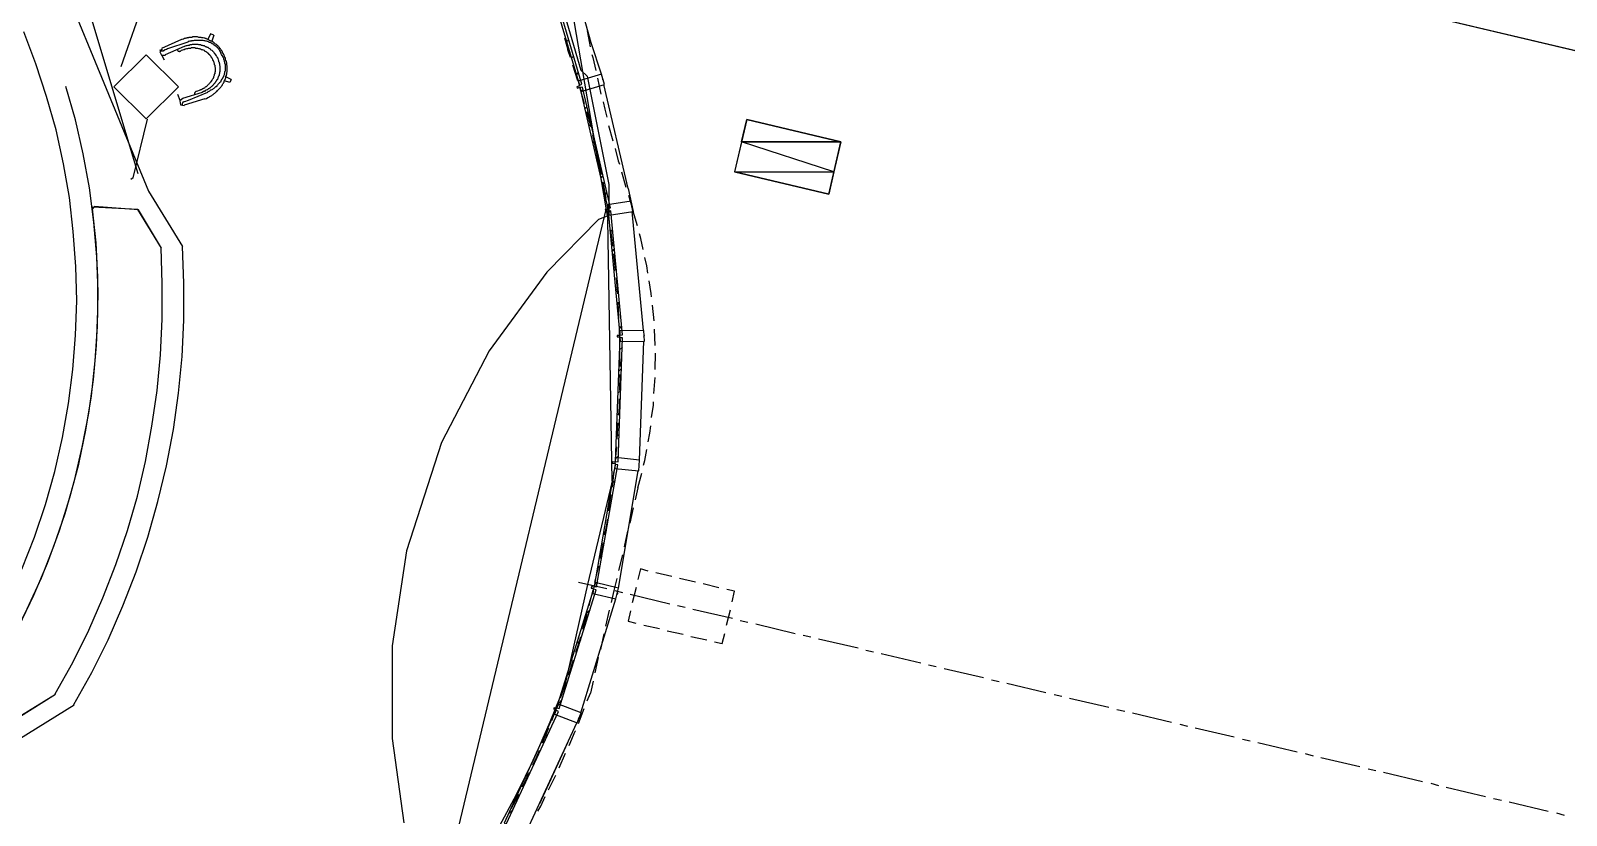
# Model space of a CAD drawing. Header units: feet. Extents: x -84 to 198, y -22 to 181.
# Drawn here: x 11.71 to 59.32, y 89.64 to 113.98 of the extents above; entities that cross this region are included whole.
import ezdxf

# ---------------------------------------------------------------- set-up
doc = ezdxf.new("R2010")
doc.units = ezdxf.units.FT
for name, color, linetype in [('A-AREA-COMUN', 252, 'CONTINUOUS'), ('A-LINEA', 7, 'CONTINUOUS'), ('A-MURO-CONCRETO', 8, 'CONTINUOUS')]:
    doc.layers.add(name, color=color, linetype=linetype)

msp = doc.modelspace()

# ---------------------------------------------------------------- linework, layer by layer
at = {"layer": 'A-AREA-COMUN'}
msp.add_lwpolyline([(27.872, 115.8044), (28.768, 112.7644), (28.96, 112.5689), (29.632, 109.2089), (29.632, 108.2489), (29.312, 108.1244), (27.712, 106.4889), (25.92, 104.0533), (24.448, 101.2089), (23.36, 97.8489), (22.912, 94.8978), (22.912, 92.0178), (23.28, 89.4044)], dxfattribs=at)
at = {"layer": 'A-LINEA'}
for p, q in [((27.0667, 122.929), (29.6038, 108.1219)), ((28.36, 120.7644), (69.4933, 111.0311)), ((16.0415, 117.2371), (14.4991, 112.8611)), ((17.3867, 113.8444), (17.32, 113.6578)), ((28.96, 113.9778), (29.0533, 113.4844)), ((16.3867, 113.7111), (15.76, 113.4311)), ((16.4667, 113.4978), (15.88, 113.2311)), ((16.2533, 113.4044), (16.2533, 113.3911)), ((16.4667, 113.4978), (16.4667, 113.4978)), ((28.2533, 113.7644), (28.36, 113.3911)), ((28.32, 113.6444), (28.3867, 113.6978)), ((28.44, 113.1511), (28.36, 113.3911)), ((29.4, 112.6311), (29.08, 113.6044)), ((15.7733, 113.2178), (15.84, 113.0844)), ((28.4667, 113.1244), (28.5333, 113.1911)), ((28.6667, 112.4311), (28.52, 112.9111)), ((17.92, 112.4711), (17.76, 112.5511)), ((28.6267, 112.6178), (28.6933, 112.6844)), ((29.28, 112.5111), (29.3867, 112.0178)), ((29.4533, 112.4578), (29.44, 112.4711)), ((29.4533, 112.4444), (29.4533, 112.4578)), ((16.2533, 112.0178), (16.3333, 111.8311)), ((17.0267, 112.0711), (16.4133, 111.8844)), ((16.7867, 112.0044), (16.8, 112.0044)), ((17.0267, 112.0711), (17.0267, 112.0711)), ((28.88, 111.7111), (28.7467, 112.1911)), ((28.76, 112.0978), (28.84, 112.1644)), ((30.2267, 109.0844), (29.48, 112.3111)), ((17.1067, 111.8711), (16.4667, 111.6711)), ((28.88, 111.5644), (28.96, 111.6311)), ((29.08, 110.9911), (28.9467, 111.4711)), ((14.8795, 109.4208), (15.3271, 111.2429)), ((29.0133, 111.0311), (29.08, 111.0978)), ((29.6267, 111.0444), (29.76, 110.5644)), ((29.24, 110.2578), (29.1333, 110.7511)), ((29.1333, 110.4978), (29.2, 110.5644)), ((29.2533, 109.9511), (29.32, 110.0178)), ((30.0267, 109.6044), (30.16, 109.1244)), ((14.8133, 109.3778), (14.88, 109.4311)), ((29.3733, 109.4178), (29.4533, 109.4844)), ((29.5467, 108.7911), (29.4533, 109.2844)), ((30.2267, 109.0844), (30.3867, 108.3778)), ((16.4222, 107.2837), (15.3689, 109.0058)), ((29.5067, 108.8844), (29.5733, 108.9511)), ((30.24, 108.8844), (30.3867, 108.3778)), ((13.6631, 108.5196), (13.6271, 108.457)), ((29.5242, 108.393), (24.1972, 86.0665)), ((29.6533, 108.0444), (29.5867, 108.5378)), ((29.7391, 100.0025), (29.5993, 108.124)), ((29.6133, 108.3378), (29.6667, 108.3778)), ((30.3467, 108.5111), (30.3467, 108.5378)), ((30.7067, 104.6844), (30.36, 108.3778)), ((30.52, 107.9244), (30.3867, 108.3778)), ((29.6667, 107.7378), (29.7467, 107.8044)), ((29.7333, 107.1378), (29.8, 107.2044)), ((29.84, 106.5644), (29.7867, 107.0578)), ((29.7867, 106.5378), (29.8667, 106.6044)), ((29.84, 105.9378), (29.92, 106.0044)), ((29.8933, 105.3378), (29.9733, 105.4178)), ((29.9467, 105.0578), (29.92, 105.5644)), ((31.04, 104.9778), (30.9867, 105.4711)), ((29.96, 104.7378), (30.0267, 104.8178)), ((29.9733, 104.3111), (29.96, 104.8178)), ((30.5867, 100.6578), (30.72, 104.3511)), ((31.0667, 104.2178), (31.0533, 104.7244)), ((29.96, 104.0844), (30.0533, 104.1644)), ((29.9867, 103.5644), (29.9733, 104.0578)), ((31.0667, 103.4711), (31.08, 103.9778)), ((29.9333, 103.4044), (30.0267, 103.4978)), ((29.9733, 102.8178), (29.9867, 103.3111)), ((31.0267, 102.7244), (31.0667, 103.2178)), ((29.9067, 102.7378), (30, 102.8178)), ((29.88, 102.0578), (29.9733, 102.1378)), ((29.8533, 101.3778), (29.9467, 101.4578)), ((29.8933, 101.3111), (29.92, 101.8178)), ((29.8267, 100.5644), (29.88, 101.0711)), ((29.84, 100.6978), (29.92, 100.7778)), ((29.72, 99.9378), (29.8267, 100.0311)), ((29.7467, 99.8178), (29.8, 100.3244)), ((29.9333, 96.6844), (30.5467, 100.3244)), ((30.5333, 99.8044), (30.6533, 100.2578)), ((29.6267, 99.0844), (29.7067, 99.5778)), ((30.5333, 99.8044), (30.4533, 99.4311)), ((29.5867, 99.1511), (29.6933, 99.2444)), ((30.3867, 99.1778), (30.28, 98.6978)), ((29.3733, 97.6044), (29.4667, 98.0978)), ((29.4533, 98.3644), (29.56, 98.4711)), ((30.2133, 98.4578), (30.1067, 97.9644)), ((29.32, 97.5911), (29.4267, 97.6844)), ((30.0533, 97.7244), (29.9333, 97.2311)), ((29.2, 96.8711), (29.32, 97.3644)), ((31.5867, 97.0444), (31.0933, 97.1644)), ((28.6933, 96.8711), (29.5733, 96.6711)), ((29.1867, 96.8044), (29.2933, 96.8978)), ((30.48, 96.7111), (30.36, 96.2311)), ((32.32, 96.8711), (31.8267, 96.9911)), ((33.04, 96.6978), (32.56, 96.8178)), ((28.76, 92.8178), (29.8533, 96.3511)), ((29.0267, 96.1378), (29.1467, 96.6311)), ((29.8133, 96.6178), (30.0533, 96.5511)), ((30.2933, 96.4978), (31.52, 96.2044)), ((33.5333, 96.5911), (33.2933, 96.6444)), ((33.4533, 96.2578), (33.5333, 96.5911)), ((28.8267, 95.4178), (28.96, 95.8978)), ((28.92, 95.8978), (29.0533, 96.0178)), ((29.64, 96.0044), (29.5333, 95.5111)), ((31.76, 96.1511), (32, 96.0978)), ((32.24, 96.0311), (33.4667, 95.7511)), ((33.28, 95.5378), (33.4, 96.0178)), ((29.48, 95.2711), (29.3733, 94.7778)), ((30.72, 95.5378), (31.2, 95.4311)), ((31.44, 95.3644), (31.9333, 95.2578)), ((33.7067, 95.6844), (33.9467, 95.6311)), ((34.1867, 95.5778), (35.4133, 95.2844)), ((35.6533, 95.2311), (35.8933, 95.1778)), ((28.64, 94.9644), (28.76, 95.0844)), ((32.1733, 95.1911), (32.6667, 95.0844)), ((36.1333, 95.1111), (37.36, 94.8311)), ((37.6, 94.7644), (37.84, 94.7111)), ((28.3867, 93.9911), (28.5333, 94.4578)), ((29.3067, 94.5378), (29.2, 94.0578)), ((38.08, 94.6578), (39.3067, 94.3644)), ((39.5467, 94.3111), (39.7867, 94.2578)), ((28.3467, 94.0444), (28.4667, 94.1511)), ((29.1467, 93.8044), (29.0667, 93.4311)), ((40.0267, 94.1911), (41.2533, 93.9111)), ((41.4933, 93.8444), (41.7333, 93.7911)), ((28.1333, 93.2844), (28.3067, 93.7511)), ((28.96, 93.1911), (29.0667, 93.4311)), ((41.9733, 93.7378), (43.1867, 93.4444)), ((43.44, 93.3911), (43.68, 93.3378)), ((11.3375, 91.9968), (13.0506, 93.0644)), ((27.8667, 92.5778), (28.04, 93.0444)), ((28.0667, 93.1111), (28.1867, 93.2311)), ((28.6933, 92.4844), (28.8667, 92.9511)), ((43.92, 93.2711), (45.1333, 92.9911)), ((45.3867, 92.9244), (45.6267, 92.8711)), ((27.0933, 89.1511), (28.64, 92.5111)), ((45.8667, 92.8178), (47.08, 92.5244)), ((47.3333, 92.4711), (47.5733, 92.4044)), ((27.5733, 91.8844), (27.7733, 92.3511)), ((27.5733, 92.0044), (27.7467, 92.1644)), ((47.8133, 92.3511), (49.0267, 92.0711)), ((49.28, 92.0044), (49.52, 91.9511)), ((49.76, 91.8978), (50.9733, 91.6044)), ((28.3467, 91.8844), (27.48, 89.9911)), ((28.0933, 91.1111), (28.2933, 91.5644)), ((51.2267, 91.5511), (51.4667, 91.4844)), ((51.7067, 91.4311), (52.92, 91.1511)), ((26.96, 90.5244), (27.1733, 90.9778)), ((27.04, 90.8311), (27.2, 90.9911)), ((53.1733, 91.0844), (53.4133, 91.0311)), ((53.6533, 90.9778), (54.8667, 90.6844)), ((27.76, 90.4311), (27.9867, 90.8844)), ((55.12, 90.6311), (55.36, 90.5644)), ((55.6, 90.5111), (56.8133, 90.2178)), ((26.6133, 89.8578), (26.8533, 90.2978)), ((57.0667, 90.1644), (57.3067, 90.1111)), ((57.5467, 90.0578), (58.76, 89.7644)), ((26.5067, 89.6711), (26.6667, 89.8178)), ((59.0133, 89.7111), (59.2533, 89.6444))]:
    msp.add_line(p, q, dxfattribs=at)
for points in [[(29.08, 113.6044), (28.36, 116.1911), (27.8133, 119.9778), (27.8667, 123.7911)], [(18.1274, 119.6952), (12.7307, 115.3881), (15.3555, 109.0017)], [(18.5399, 119.4817), (13.1565, 115.8012), (15.0274, 109.554)], [(28.8, 112.3244), (27.7067, 116.0178), (27.6267, 115.9911), (28.72, 112.2978), (28.8, 112.3244)], [(11.4267, 97.2711), (11.8267, 98.2711), (12.16, 99.2844), (12.4533, 100.3111), (12.6933, 101.3644), (12.88, 102.4178), (13.0133, 103.4711), (13.0933, 104.5378), (13.1333, 105.6044), (13.1067, 106.6711), (13.0267, 107.7511), (12.9067, 108.8044), (12.72, 109.8578), (12.4933, 110.9111), (12.2, 111.9378), (11.8667, 112.9511), (11.4933, 113.9511)], [(17.3867, 113.8444), (17.28, 113.8844), (17.2, 113.7111)], [(15.7785, 113.4233), (15.707, 113.3268), (15.7624, 113.2202), (15.8825, 113.2232)], [(17.68, 113.1378), (17.64, 113.2178), (17.6267, 113.2444), (17.6133, 113.2711), (17.6, 113.2978), (17.5867, 113.3244), (17.5867, 113.3378), (17.5733, 113.3511), (17.5733, 113.3644), (17.56, 113.3778), (17.5467, 113.3911), (17.5467, 113.4044), (17.5333, 113.4178), (17.52, 113.4311), (17.5067, 113.4444), (17.4933, 113.4578), (17.48, 113.4711), (17.4667, 113.4844), (17.4533, 113.4978), (17.44, 113.5111), (17.4267, 113.5111), (17.4133, 113.5244), (17.4, 113.5378), (17.3867, 113.5511), (17.3733, 113.5644), (17.36, 113.5644), (17.3467, 113.5778), (17.3333, 113.5778), (17.32, 113.5911), (17.2933, 113.6044), (17.28, 113.6178), (17.2533, 113.6178), (17.24, 113.6311), (17.2267, 113.6311), (17.2133, 113.6444), (17.1867, 113.6444), (17.16, 113.6578), (17.1333, 113.6578), (17.1067, 113.6711), (17.08, 113.6711), (17.0533, 113.6844), (17.0267, 113.6844), (17, 113.6844), (16.9867, 113.6844), (16.96, 113.6844), (16.9467, 113.6844), (16.9067, 113.6844), (16.88, 113.6844), (16.8667, 113.6844), (16.8533, 113.6844), (16.8267, 113.6844), (16.8133, 113.6844), (16.8, 113.6844), (16.7733, 113.6844), (16.7467, 113.6711), (16.72, 113.6711), (16.6933, 113.6711), (16.68, 113.6578), (16.64, 113.6578), (16.6133, 113.6444), (16.5867, 113.6444), (16.5733, 113.6311), (15.9467, 113.4178), (15.92, 113.4044), (15.88, 113.3911), (15.8267, 113.3644), (15.8267, 113.3511), (15.8133, 113.3511), (15.8, 113.3511), (15.7867, 113.3511), (15.7733, 113.3511), (15.76, 113.3511), (15.76, 113.3644), (15.7467, 113.3644), (15.7333, 113.3644), (15.7333, 113.3778), (15.72, 113.3778), (15.72, 113.3911)], [(16.2533, 113.3911), (16.2533, 113.3778), (16.2667, 113.3644), (16.28, 113.3644), (16.28, 113.3511), (16.2933, 113.3511), (16.3067, 113.3511), (16.3067, 113.3378), (16.32, 113.3378), (16.3333, 113.3511), (16.3467, 113.3511)], [(16.3467, 113.3511), (16.3867, 113.3778), (16.4267, 113.3911), (16.4533, 113.4044)], [(17.1067, 111.8711), (17.12, 111.8711), (17.16, 111.8844), (17.2, 111.9111), (17.2133, 111.9111), (17.24, 111.9244), (17.2533, 111.9378), (17.28, 111.9511), (17.3067, 111.9644), (17.32, 111.9778), (17.3467, 111.9911), (17.36, 112.0044), (17.3733, 112.0178), (17.4, 112.0311), (17.4133, 112.0444), (17.4267, 112.0578), (17.44, 112.0711), (17.4533, 112.0844), (17.48, 112.0978), (17.4933, 112.1244), (17.52, 112.1511), (17.5467, 112.1778), (17.5733, 112.2044), (17.6, 112.2311), (17.6133, 112.2578), (17.64, 112.2844), (17.6533, 112.3111), (17.6667, 112.3378), (17.68, 112.3511), (17.68, 112.3644), (17.6933, 112.3778), (17.7067, 112.3911), (17.7067, 112.4178), (17.72, 112.4311), (17.72, 112.4444), (17.7333, 112.4711), (17.7467, 112.4978), (17.76, 112.5244), (17.76, 112.5644), (17.7733, 112.5911), (17.7733, 112.6178), (17.7867, 112.6444), (17.7867, 112.6711), (17.7867, 112.6844), (17.8, 112.7111), (17.8, 112.7378), (17.8, 112.7644), (17.8, 112.7911), (17.8, 112.8178), (17.8, 112.8311), (17.8, 112.8578), (17.8, 112.8711), (17.8, 112.8978), (17.7867, 112.9111), (17.7867, 112.9378), (17.7867, 112.9644), (17.7867, 112.9778), (17.7733, 113.0044), (17.7733, 113.0311), (17.76, 113.0578), (17.7467, 113.0978), (17.7467, 113.1244), (17.7333, 113.1511), (17.72, 113.1778), (17.72, 113.1911), (17.7067, 113.2178), (17.6933, 113.2444), (17.68, 113.2711), (17.6533, 113.3111), (17.6533, 113.3244), (17.64, 113.3511), (17.6267, 113.3644), (17.6133, 113.3911), (17.6, 113.4044), (17.5867, 113.4178), (17.5733, 113.4311), (17.56, 113.4578), (17.5467, 113.4711), (17.5333, 113.4844), (17.52, 113.4978), (17.5067, 113.5244), (17.48, 113.5378), (17.4667, 113.5511), (17.44, 113.5644), (17.4267, 113.5778), (17.4, 113.6044), (17.3867, 113.6178), (17.36, 113.6311), (17.3333, 113.6444), (17.3067, 113.6578), (17.28, 113.6711), (17.2533, 113.6844), (17.2267, 113.6978), (17.2133, 113.7111), (17.2, 113.7111), (17.1733, 113.7244), (17.16, 113.7244), (17.1467, 113.7378), (17.12, 113.7378), (17.1067, 113.7511), (17.0933, 113.7511), (17.0533, 113.7644), (17.0133, 113.7644), (16.9867, 113.7778), (16.9467, 113.7778), (16.92, 113.7778), (16.88, 113.7911), (16.84, 113.7911), (16.8, 113.7911), (16.7867, 113.7911), (16.76, 113.7911), (16.7467, 113.7911), (16.72, 113.7911), (16.7067, 113.7778), (16.68, 113.7778), (16.6533, 113.7778), (16.64, 113.7778), (16.6133, 113.7778), (16.6, 113.7644), (16.56, 113.7644), (16.5467, 113.7511), (16.52, 113.7511), (16.4933, 113.7378), (16.48, 113.7378), (16.44, 113.7244), (16.4, 113.7111), (16.3867, 113.7111)], [(16.4533, 113.4044), (16.48, 113.4044), (16.4933, 113.4178), (16.52, 113.4178), (16.5467, 113.4311), (16.56, 113.4311), (16.5733, 113.4311), (16.6, 113.4444), (16.6267, 113.4444), (16.64, 113.4444), (16.6667, 113.4444), (16.68, 113.4578), (16.6933, 113.4578), (16.7067, 113.4578), (16.72, 113.4578), (16.7467, 113.4578), (16.7733, 113.4578), (16.7867, 113.4578), (16.8, 113.4578), (16.8267, 113.4444), (16.8533, 113.4444), (16.88, 113.4444), (16.9067, 113.4311), (16.9333, 113.4311), (16.9467, 113.4178), (16.9733, 113.4178), (17, 113.4044), (17.0133, 113.4044), (17.0267, 113.4044), (17.04, 113.3911), (17.0533, 113.3911), (17.08, 113.3778), (17.0933, 113.3644), (17.1067, 113.3511), (17.12, 113.3511), (17.1333, 113.3378), (17.1467, 113.3378), (17.1467, 113.3244), (17.16, 113.3244), (17.1733, 113.3111), (17.1867, 113.3111), (17.1867, 113.2978), (17.2, 113.2978), (17.2133, 113.2844), (17.2133, 113.2711), (17.2267, 113.2711), (17.2267, 113.2578), (17.24, 113.2578), (17.2533, 113.2444), (17.2533, 113.2311), (17.2667, 113.2178), (17.28, 113.2044), (17.2933, 113.1911), (17.2933, 113.1778), (17.3067, 113.1644), (17.3067, 113.1511), (17.32, 113.1378), (17.3333, 113.1244), (17.3467, 113.0978), (17.3467, 113.0711), (17.36, 113.0578), (17.3733, 113.0311), (17.3867, 113.0044), (17.3867, 112.9911), (17.4, 112.9644), (17.4, 112.9378), (17.4133, 112.9111), (17.4133, 112.8978), (17.4133, 112.8844), (17.4133, 112.8711), (17.4133, 112.8578), (17.4267, 112.8444), (17.4267, 112.8311), (17.4267, 112.8178), (17.4267, 112.7911), (17.4267, 112.7778), (17.4267, 112.7644), (17.4267, 112.7511), (17.4267, 112.7378), (17.4267, 112.7244), (17.4267, 112.7111), (17.4133, 112.6978), (17.4133, 112.6844), (17.4133, 112.6711), (17.4133, 112.6578), (17.4133, 112.6444), (17.4, 112.6311), (17.4, 112.6178), (17.4, 112.6044), (17.4, 112.5911), (17.3867, 112.5778), (17.3733, 112.5511), (17.3733, 112.5378), (17.3733, 112.5244), (17.36, 112.5111), (17.36, 112.4978), (17.3467, 112.4844), (17.3333, 112.4578), (17.32, 112.4444), (17.3067, 112.4178), (17.2933, 112.4044), (17.28, 112.3778), (17.2667, 112.3644), (17.2533, 112.3511), (17.24, 112.3378), (17.2267, 112.3244), (17.2133, 112.3111), (17.2, 112.2978), (17.1867, 112.2844), (17.1733, 112.2711), (17.16, 112.2578), (17.1467, 112.2444), (17.1333, 112.2444), (17.12, 112.2311), (17.1067, 112.2178), (17.0933, 112.2044), (17.0667, 112.1911), (17.0533, 112.1911), (17.04, 112.1778), (17.0133, 112.1644), (16.9867, 112.1511), (16.9733, 112.1511), (16.96, 112.1378), (16.9467, 112.1378), (16.9333, 112.1244), (16.88, 112.1111), (16.84, 112.0978)], [(16.4667, 113.4978), (16.5067, 113.5111), (16.5333, 113.5244), (16.56, 113.5244), (16.5867, 113.5378), (16.6267, 113.5378), (16.64, 113.5511), (16.6533, 113.5511), (16.6667, 113.5511), (16.68, 113.5511), (16.7067, 113.5511), (16.72, 113.5644), (16.7333, 113.5644), (16.7467, 113.5644), (16.76, 113.5644), (16.7733, 113.5644), (16.8, 113.5644), (16.8133, 113.5644), (16.8267, 113.5644), (16.84, 113.5644), (16.8533, 113.5644), (16.88, 113.5644), (16.8933, 113.5644), (16.9067, 113.5511), (16.92, 113.5511), (16.9333, 113.5511), (16.9467, 113.5511), (16.9733, 113.5511), (16.9867, 113.5378), (17, 113.5378), (17.0133, 113.5378), (17.0267, 113.5378), (17.04, 113.5244), (17.0667, 113.5244), (17.08, 113.5244), (17.0933, 113.5111), (17.1067, 113.5111), (17.12, 113.4978), (17.1333, 113.4978), (17.1467, 113.4844), (17.16, 113.4844), (17.1733, 113.4711), (17.2, 113.4711), (17.2133, 113.4578), (17.2267, 113.4444), (17.2533, 113.4311), (17.2667, 113.4178), (17.28, 113.4044), (17.2933, 113.3911), (17.32, 113.3778), (17.3333, 113.3778), (17.3467, 113.3644), (17.3467, 113.3511), (17.36, 113.3378), (17.3733, 113.3244), (17.3867, 113.3111), (17.4, 113.2978), (17.4, 113.2844), (17.4267, 113.2711), (17.4267, 113.2444), (17.44, 113.2311), (17.4533, 113.2044), (17.4667, 113.1911), (17.48, 113.1778), (17.48, 113.1644), (17.4933, 113.1511), (17.5067, 113.1244), (17.52, 113.0844), (17.5333, 113.0578), (17.5333, 113.0311), (17.5467, 113.0044), (17.5467, 112.9911), (17.5467, 112.9778), (17.56, 112.9644), (17.56, 112.9378), (17.56, 112.9111), (17.5733, 112.8978), (17.5733, 112.8711), (17.5733, 112.8578), (17.5733, 112.8311), (17.5733, 112.8178), (17.5733, 112.8044), (17.5733, 112.7911), (17.5733, 112.7644), (17.5733, 112.7511), (17.5733, 112.7378), (17.5733, 112.7111), (17.56, 112.6978), (17.56, 112.6711), (17.56, 112.6578), (17.5467, 112.6311), (17.5467, 112.6178), (17.5467, 112.5911), (17.5333, 112.5778), (17.5333, 112.5644), (17.52, 112.5511), (17.52, 112.5378), (17.5067, 112.5244), (17.5067, 112.4978), (17.4933, 112.4844), (17.4933, 112.4711), (17.48, 112.4578), (17.4667, 112.4444), (17.4667, 112.4311), (17.4533, 112.4178), (17.44, 112.4044), (17.44, 112.3911), (17.4267, 112.3778), (17.4133, 112.3644), (17.4133, 112.3511), (17.4, 112.3378), (17.3867, 112.3244), (17.3733, 112.3244), (17.3733, 112.3111), (17.36, 112.2978), (17.3467, 112.2844), (17.3333, 112.2711), (17.32, 112.2578), (17.3067, 112.2444), (17.2933, 112.2311), (17.28, 112.2178), (17.2667, 112.2044), (17.2533, 112.2044), (17.24, 112.1911), (17.2267, 112.1778), (17.2133, 112.1778), (17.2, 112.1644), (17.1867, 112.1511), (17.1733, 112.1511), (17.1467, 112.1378), (17.12, 112.1244), (17.0933, 112.0978), (17.0667, 112.0978), (17.0267, 112.0711)], [(16.2933, 112.2378), (15.2867, 113.2311), (14.28, 112.2378), (15.2867, 111.2444), (16.2933, 112.2378)], [(17.68, 113.1378), (17.68, 113.1111), (17.6933, 113.0844), (17.7067, 113.0578), (17.7067, 113.0311), (17.72, 112.9911), (17.72, 112.9778), (17.72, 112.9644), (17.7333, 112.9511), (17.7333, 112.9378), (17.7333, 112.9244), (17.7333, 112.9111), (17.7333, 112.8978), (17.7333, 112.8844), (17.7333, 112.8578), (17.7333, 112.8444), (17.7333, 112.8311), (17.7333, 112.8178), (17.7333, 112.8044), (17.7333, 112.7911), (17.7333, 112.7778), (17.7333, 112.7644), (17.7333, 112.7511), (17.7333, 112.7378), (17.7333, 112.7244), (17.72, 112.7111), (17.72, 112.6844), (17.72, 112.6711), (17.72, 112.6578), (17.7067, 112.6444), (17.7067, 112.6311), (17.7067, 112.6178), (17.6933, 112.5911), (17.68, 112.5778), (17.68, 112.5511), (17.6667, 112.5378), (17.6667, 112.5244), (17.6533, 112.5111), (17.64, 112.4844), (17.6267, 112.4711), (17.6133, 112.4444), (17.6, 112.4178), (17.5867, 112.3911), (17.56, 112.3644), (17.5467, 112.3511), (17.5333, 112.3378), (17.52, 112.3244), (17.5067, 112.3111), (17.4933, 112.2978), (17.48, 112.2711), (17.4533, 112.2444), (17.44, 112.2444), (17.4267, 112.2311), (17.4133, 112.2178), (17.4, 112.2044), (17.3867, 112.1911), (17.36, 112.1778), (17.3467, 112.1644), (17.32, 112.1511), (17.2933, 112.1378), (17.28, 112.1378), (17.2533, 112.1111), (17.2267, 112.0978), (17.2, 112.0844), (17.1867, 112.0711), (16.5867, 111.8178), (16.56, 111.8044), (16.5067, 111.7911), (16.4533, 111.7778), (16.4533, 111.7644), (16.44, 111.7644), (16.4267, 111.7644), (16.4267, 111.7511), (16.4133, 111.7511), (16.4133, 111.7378), (16.4, 111.7244), (16.4, 111.7111), (16.4, 111.6978), (16.4, 111.6844), (16.4, 111.6711)], [(29.1067, 113.2444), (29.1333, 113.1511), (29.2267, 112.7511)], [(17.92, 112.4711), (17.88, 112.3778), (17.72, 112.4311)], [(28.72, 112.2711), (28.64, 112.2444), (28.6533, 112.2044), (28.7333, 112.2311), (28.7733, 112.0978), (29.4933, 112.3111), (29.4, 112.6311), (28.68, 112.4178), (28.72, 112.2711)], [(7.6, 90.2444), (8.32, 91.0444), (9.0133, 91.8711), (9.6533, 92.7378), (10.2667, 93.6311), (10.8267, 94.5511), (11.3333, 95.4978), (11.8, 96.4711), (12.2267, 97.4578), (12.6, 98.4711), (12.92, 99.4978), (13.2, 100.5378), (13.4133, 101.5911), (13.5867, 102.6578), (13.7067, 103.7378), (13.7733, 104.8044), (13.8, 105.8844), (13.76, 106.9644), (13.6667, 108.0444), (13.5333, 109.1111), (13.3333, 110.1644), (13.0933, 111.2178), (12.8, 112.2578)], [(16.84, 112.0978), (16.8267, 112.0978), (16.8267, 112.0844), (16.8133, 112.0844), (16.8, 112.0711), (16.8, 112.0578), (16.7867, 112.0578), (16.7867, 112.0444), (16.7867, 112.0311), (16.7867, 112.0178), (16.7867, 112.0044)], [(29.68, 108.4844), (28.8133, 112.2311), (28.7333, 112.2178), (29.6, 108.4578), (29.68, 108.4844)], [(16.4195, 111.8836), (16.3256, 111.8064), (16.3557, 111.6886), (16.4751, 111.6657)], [(29.4533, 111.7778), (29.5067, 111.5511), (29.5733, 111.2978)], [(36.4533, 108.9111), (36.8267, 110.5378), (33.9067, 111.2311), (33.5333, 109.6044), (36.4533, 108.9111)], [(29.4, 109.5244), (29.36, 109.7778), (29.3067, 110.0178)], [(29.8267, 110.3244), (29.92, 109.9511), (29.96, 109.8444)], [(29.6, 108.4444), (29.52, 108.4311), (29.5333, 108.3911), (29.6133, 108.4044), (29.64, 108.2578), (30.3733, 108.3778), (30.32, 108.6978), (29.5867, 108.5778), (29.6, 108.4444)], [(10.0267, 93.2711), (10.6, 94.1644), (11.12, 95.0844), (11.6, 96.0444), (12.04, 97.0044), (12.4267, 97.9911), (12.7733, 99.0044), (13.0667, 100.0311), (13.3067, 101.0578), (13.5067, 102.1111), (13.6533, 103.1644), (13.7467, 104.2178), (13.7867, 105.2844), (13.7867, 106.3378), (13.7333, 107.4044), (13.6267, 108.4578)], [(15.7569, 107.2409), (15.0255, 108.4344), (13.6274, 108.5045)], [(15.7569, 107.2409), (15.0458, 108.4222), (13.6707, 108.5239)], [(30.0533, 104.5511), (29.6933, 108.3911), (29.6133, 108.3778), (29.9733, 104.5378), (30.0533, 104.5511)], [(29.76, 107.2978), (29.76, 107.3111), (29.6933, 107.8044)], [(30.6933, 107.1911), (30.6267, 107.5378), (30.5867, 107.6844)], [(12.4667, 93.4044), (13.0133, 94.3778), (13.5067, 95.3778), (13.9467, 96.3911), (14.3467, 97.4178), (14.7067, 98.4711), (15.0133, 99.5378), (15.2667, 100.6178), (15.4667, 101.7111), (15.6267, 102.8178), (15.7333, 103.9244), (15.7867, 105.0311), (15.7867, 106.1378), (15.7467, 107.2444)], [(12.4667, 93.4044), (13.0133, 94.3778), (13.5067, 95.3778), (13.9467, 96.3911), (14.3467, 97.4178), (14.7067, 98.4711), (15.0133, 99.5378), (15.2667, 100.6178), (15.4667, 101.7111), (15.6267, 102.8178), (15.7333, 103.9244), (15.7867, 105.0311), (15.7867, 106.1378), (15.7467, 107.2444)], [(13.04, 93.0711), (13.6, 94.0711), (14.1067, 95.0844), (14.56, 96.1378), (14.9733, 97.1911), (15.3333, 98.2711), (15.6533, 99.3778), (15.92, 100.4844), (16.1333, 101.6044), (16.2933, 102.7378), (16.4, 103.8711), (16.4533, 105.0044), (16.4533, 106.1511), (16.4133, 107.2844)], [(30.84, 106.4578), (30.8133, 106.6844), (30.7467, 106.9511)], [(29.9067, 105.8178), (29.8933, 106.0578), (29.8667, 106.3111)], [(30.96, 105.7244), (30.9467, 105.8311), (30.88, 106.2178)], [(29.92, 100.6044), (30.0533, 104.4578), (29.9733, 104.4578), (29.8267, 100.6178), (29.92, 100.6044)], [(29.9733, 104.5244), (29.8933, 104.5244), (29.8933, 104.4844), (29.9733, 104.4844), (29.9867, 104.3378), (30.7333, 104.3511), (30.72, 104.6844), (29.9733, 104.6711), (29.9733, 104.5244)], [(30.72, 104.4978), (30.7333, 104.5244), (30.72, 104.5511)], [(29.9467, 102.0578), (29.96, 102.3111), (29.96, 102.5644)], [(30.96, 101.9778), (31.0133, 102.3644), (31.0133, 102.4711)], [(30.8533, 101.2311), (30.9067, 101.4978), (30.9333, 101.7244)], [(30.7067, 100.4978), (30.7467, 100.6444), (30.8133, 100.9911)], [(29.2533, 96.7244), (29.9067, 100.5111), (29.8267, 100.5244), (29.1733, 96.7378), (29.2533, 96.7244)], [(29.8267, 100.5911), (29.7467, 100.6044), (29.7467, 100.5644), (29.8267, 100.5511), (29.8133, 100.4044), (30.56, 100.3244), (30.5867, 100.6578), (29.84, 100.7378), (29.8267, 100.5911)], [(30.5733, 100.4711), (30.5733, 100.4978), (30.5733, 100.5111)], [(29.7333, 100.0044), (28.9733, 96.8044), (28.2667, 93.6711), (27.8, 92.5244), (27.3067, 91.3911), (26.76, 90.2711), (26.1733, 89.1778), (25.5333, 88.1111), (24.8667, 87.0711), (24.16, 86.0444), (23.4133, 85.0578), (22.6267, 84.0978), (21.8, 83.1778)], [(29.5067, 98.3378), (29.56, 98.5911), (29.6, 98.8311)], [(30.8533, 97.2178), (30.6133, 97.2844), (30.5333, 96.9511)], [(28.0933, 92.9511), (29.24, 96.6311), (29.16, 96.6578), (28.0133, 92.9778), (28.0933, 92.9511)], [(29.1733, 96.7111), (29.0933, 96.7378), (29.08, 96.6844), (29.16, 96.6711), (29.1333, 96.5244), (29.8533, 96.3511), (29.9333, 96.6844), (29.2133, 96.8578), (29.1733, 96.7111)], [(29.88, 96.9911), (29.7867, 96.6178), (29.7067, 96.2444)], [(29.8933, 96.4978), (29.9067, 96.5111), (29.9067, 96.5378)], [(30.3067, 95.9778), (30.2267, 95.6578), (30.4667, 95.6044)], [(32.9067, 95.0178), (33.1467, 94.9644), (33.2267, 95.2844)], [(28.6133, 94.6978), (28.6933, 94.9378), (28.76, 95.1778)], [(10.0051, 93.2252), (11.2864, 92.6616), (12.475, 93.4009)], [(10.0351, 93.1886), (11.31, 92.6634), (12.475, 93.4009)], [(26.4533, 89.3644), (28.0667, 92.8578), (27.9867, 92.8978), (26.3867, 89.3911), (26.4533, 89.3644)], [(28.0133, 92.9511), (27.9333, 92.9778), (27.92, 92.9378), (28, 92.9111), (27.9467, 92.7778), (28.6533, 92.5111), (28.7733, 92.8178), (28.0667, 93.0844), (28.0133, 92.9511)], [(28.6933, 92.6444), (28.7067, 92.6578), (28.72, 92.6844)], [(28.4, 91.8044), (28.5867, 92.2444), (28.6, 92.2578)], [(27.28, 91.2044), (27.3867, 91.4311), (27.48, 91.6578)], [(27.4267, 89.7644), (27.52, 89.9244), (27.6533, 90.2178)]]:
    msp.add_lwpolyline(points, dxfattribs=at)
at = {"layer": 'A-MURO-CONCRETO'}
for points in [[(28.36, 120.7644), (61.2533, 112.9778), (69.9467, 112.9778), (28.36, 120.7644)], [(33.9067, 111.2311), (36.8267, 110.5378), (33.7467, 110.5378), (33.9067, 111.2311), (33.9067, 111.2311)], [(33.7467, 110.5378), (33.5333, 109.6044), (36.6133, 109.6044), (33.7467, 110.5378)], [(33.7467, 110.5378), (36.8267, 110.5378), (36.6133, 109.6044), (33.7467, 110.5378), (33.7467, 110.5378)], [(33.5333, 109.6044), (36.6133, 109.6044), (36.4533, 108.9111), (33.5333, 109.6044), (33.5333, 109.6044)]]:
    msp.add_lwpolyline(points, dxfattribs=at)

doc.saveas('drawing.dxf')
